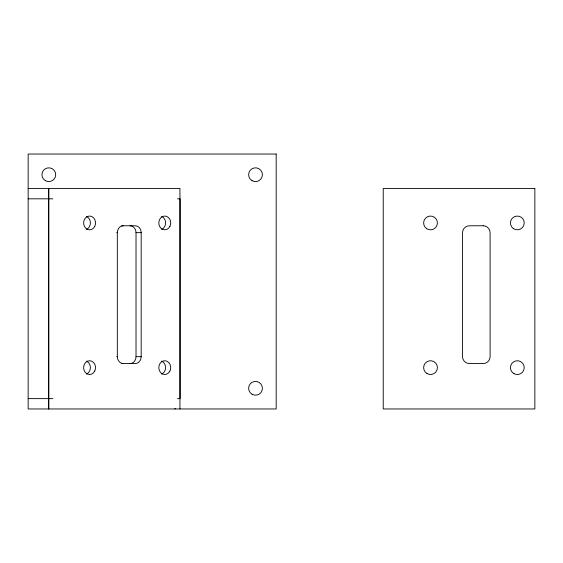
<?xml version="1.0" encoding="UTF-8"?>
<svg xmlns="http://www.w3.org/2000/svg" width="563" height="563" viewBox="0 0 563 563"><rect width="100%" height="100%" fill="white"/><g stroke="black" fill="none" stroke-linecap="round" stroke-linejoin="round"><path stroke-width="0.84" d="M175.691 408.456L174.776 408.963M28.15 188.485L179.942 188.485L179.942 408.963M28.15 198.823L52.88 198.823M177.472 198.823L180.097 198.823L180.097 398.625L177.472 398.625M121.531 225.77L135.219 225.77A6.89 5.968 -90 0 1 141.186 232.66L141.186 356.675A6.89 5.968 -90 0 1 135.219 363.564L121.531 363.564M116.675 232.66L117.322 232.66A6.89 5.968 -90 0 1 123.283 225.77M130.053 225.77A6.89 5.968 -90 0 1 136.021 232.66L141.186 232.66M116.675 356.675L117.322 356.675A6.89 5.968 -90 0 0 123.283 363.564M130.053 363.564A6.89 5.968 -90 0 0 136.021 356.675L141.186 356.675M28.15 398.625L52.88 398.625M136.021 232.66L136.021 356.675M117.322 232.66L117.322 356.675M48.819 188.485L48.819 408.963M48.629 188.485L48.629 408.963M86.428 216.452A6.89 5.968 -90 0 1 90.383 222.934A6.89 5.968 -90 0 1 86.428 229.422M161.616 216.452A6.89 5.968 -90 0 1 165.571 222.934A6.89 5.968 -90 0 1 161.616 229.422M161.616 361.136A6.89 5.968 -90 0 1 165.571 367.625A6.89 5.968 -90 0 1 161.616 374.106M86.428 361.136A6.89 5.968 -90 0 1 90.383 367.625A6.89 5.968 -90 0 1 86.428 374.106M276.187 154.037L28.15 154.037L28.15 408.963L276.187 408.963L276.187 154.037M534.85 188.485L383.227 188.485L383.227 408.963L534.85 408.963L534.85 188.485M483.209 225.77L469.429 225.77A6.89 6.89 0 0 0 462.54 232.66L462.54 356.675A6.89 6.89 0 0 0 469.429 363.564L483.209 363.564A6.89 6.89 0 0 0 490.099 356.675L490.099 232.66A6.89 6.89 0 0 0 483.209 225.77M45.378 180.674A6.89 6.89 0 0 0 55.709 174.706A6.89 6.89 0 0 0 45.378 168.738A6.89 6.89 0 0 0 45.378 180.674M252.069 180.674A6.89 6.89 0 0 0 262.407 174.706A6.89 6.89 0 0 0 252.069 168.738A6.89 6.89 0 0 0 252.069 180.674M252.069 394.262A6.89 6.89 0 0 0 262.407 388.294A6.89 6.89 0 0 0 252.069 382.326A6.89 6.89 0 0 0 252.069 394.262M94.753 226.382A6.89 5.968 -90 0 0 89.587 216.044A6.89 5.968 -90 0 0 84.415 226.382A6.89 5.968 -90 0 0 94.753 226.382M169.935 226.382A6.89 5.968 -90 0 0 164.769 216.044A6.89 5.968 -90 0 0 159.603 226.382A6.89 5.968 -90 0 0 169.935 226.382M169.78 371.362A6.89 5.968 -90 0 0 165.065 360.742A6.89 5.968 -90 0 0 159.463 370.771A6.89 5.968 -90 0 0 169.78 371.362M94.753 371.066A6.89 5.968 -90 0 0 89.587 360.735A6.89 5.968 -90 0 0 84.415 371.066A6.89 5.968 -90 0 0 94.753 371.066M513.885 373.593A6.89 6.89 0 0 0 524.216 367.625A6.89 6.89 0 0 0 513.885 361.657A6.89 6.89 0 0 0 513.885 373.593M513.47 228.641A6.89 6.89 0 0 0 524.202 223.427A6.89 6.89 0 0 0 514.322 216.741A6.89 6.89 0 0 0 513.47 228.641M427.071 373.593A6.89 6.89 0 0 0 437.409 367.625A6.89 6.89 0 0 0 427.071 361.657A6.89 6.89 0 0 0 427.071 373.593M426.655 228.641A6.89 6.89 0 0 0 437.388 223.427A6.89 6.89 0 0 0 427.507 216.741A6.89 6.89 0 0 0 426.655 228.641"/></g></svg>
